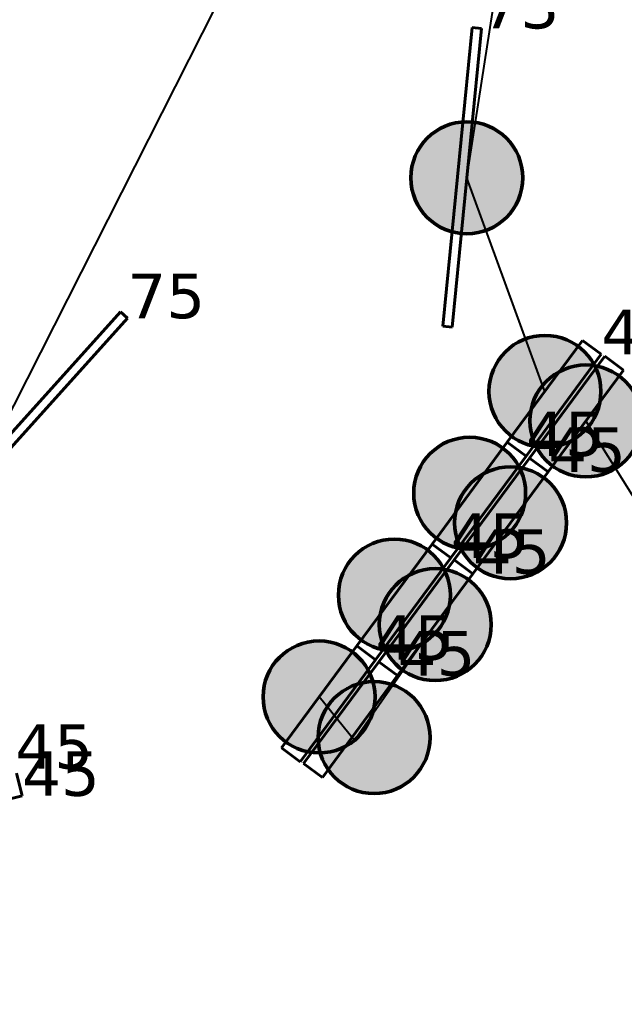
# Model space of a CAD drawing. Header units: millimetres. Extents: x -243740 to 150609, y -473655 to -165121.
# Drawn here: x 75607 to 78050, y -354076 to -350069 of the extents above; entities that cross this region are included whole.
import ezdxf

# ---------------------------------------------------------------- set-up
doc = ezdxf.new("R2010")
doc.units = ezdxf.units.MM
doc.layers.add('_Гр.ЩД-1C.10.4.I6.7', color=6, linetype='Continuous')
for name, color, linetype, lineweight in [('_освещение_dali', 3, 'Continuous', 50), ('DLX_LUM 17', 5, 'Continuous', 40), ('DLX_LUM 5', 5, 'Continuous', 40), ('DLX_LUM 6', 5, 'Continuous', 40)]:
    doc.layers.add(name, color=color, linetype=linetype, lineweight=lineweight)
doc.styles.add('TableTextStyle', font='')
doc.styles.get('TableTextStyle').set_extended_font_data('VERDANA.TTF')
doc.linetypes.add('Truba', pattern='A,3e-05,[4,MSH_7,S=1,R=0,X=0,Y=0],-3.022072', length=3.022102)

# ---------------------------------------------------------------- blocks, each defined once
blk = doc.blocks.new('A$Caabd1818')
at = {"layer": 'DLX_LUM 17'}
for points in [[(70628.1, 44699.8, 0), (72043.9, 46272.3, 0)], [(72043.9, 46272.3, 0), (70628.1, 44699.8, 0)], [(72043.9, 46272.3, 0), (70628.1, 44699.8, 0)], [(70628.1, 44699.8, 0), (72043.9, 46272.3, 0)], [(72043.9, 46272.3, 0), (72043.9, 46272.3, 0)], [(72043.9, 46272.3, 0), (72072.2, 46246.9, 0)], [(72072.2, 46246.9, 0), (72043.9, 46272.3, 0)], [(72043.9, 46272.3, 0), (72043.9, 46272.3, 0)], [(72072.2, 46246.9, 0), (72043.9, 46272.3, 0)], [(72043.9, 46272.3, 0), (72072.2, 46246.9, 0)], [(72072.2, 46246.9, 0), (70656.3, 44674.4, 0)], [(70656.3, 44674.4, 0), (72072.2, 46246.9, 0)], [(70656.3, 44674.4, 0), (72072.2, 46246.9, 0)], [(72072.2, 46246.9, 0), (70656.3, 44674.4, 0)], [(72072.2, 46246.9, 0), (72072.2, 46246.9, 0)], [(72072.2, 46246.9, 0), (72072.2, 46246.9, 0)]]:
    blk.add_polyline3d(points, dxfattribs=at)
at = {"layer": 'DLX_LUM 5'}
for points in [[(73607.9, 45745.2, 0), (73912.2, 46157, 0)], [(73912.2, 46157, 0), (73607.9, 45745.2, 0)], [(73912.2, 46157, 0), (73607.9, 45745.2, 0)], [(73607.9, 45745.2, 0), (73912.2, 46157, 0)], [(73912.2, 46157, 0), (73912.2, 46157, 0)], [(73912.2, 46157, 0), (73987.8, 46101.1, 0)], [(73987.8, 46101.1, 0), (73912.2, 46157, 0)], [(73912.2, 46157, 0), (73912.2, 46157, 0)], [(73987.8, 46101.1, 0), (73912.2, 46157, 0)], [(73912.2, 46157, 0), (73987.8, 46101.1, 0)], [(73987.8, 46101.1, 0), (73683.5, 45689.3, 0)], [(73683.5, 45689.3, 0), (73987.8, 46101.1, 0)], [(73683.5, 45689.3, 0), (73987.8, 46101.1, 0)], [(73987.8, 46101.1, 0), (73683.5, 45689.3, 0)], [(73697.6, 45681.6, 0), (74001.9, 46093.3, 0)], [(74001.9, 46093.3, 0), (73697.6, 45681.6, 0)], [(74001.9, 46093.3, 0), (73697.6, 45681.6, 0)], [(73697.6, 45681.6, 0), (74001.9, 46093.3, 0)], [(73987.8, 46101.1, 0), (73987.8, 46101.1, 0)], [(73987.8, 46101.1, 0), (73987.8, 46101.1, 0)], [(74001.9, 46093.3, 0), (74001.9, 46093.3, 0)], [(74001.9, 46093.3, 0), (74077.5, 46037.4, 0)], [(74077.5, 46037.4, 0), (74001.9, 46093.3, 0)], [(74001.9, 46093.3, 0), (74001.9, 46093.3, 0)], [(74077.5, 46037.4, 0), (74001.9, 46093.3, 0)], [(74001.9, 46093.3, 0), (74077.5, 46037.4, 0)], [(74077.5, 46037.4, 0), (73773.2, 45625.7, 0)], [(73773.2, 45625.7, 0), (74077.5, 46037.4, 0)], [(73773.2, 45625.7, 0), (74077.5, 46037.4, 0)], [(74077.5, 46037.4, 0), (73773.2, 45625.7, 0)], [(74077.5, 46037.4, 0), (74077.5, 46037.4, 0)], [(74077.5, 46037.4, 0), (74077.5, 46037.4, 0)], [(73303.5, 45333.5, 0), (73607.9, 45745.2, 0)], [(73607.9, 45745.2, 0), (73303.5, 45333.5, 0)], [(73607.9, 45745.2, 0), (73303.5, 45333.5, 0)], [(73303.5, 45333.5, 0), (73607.9, 45745.2, 0)], [(73607.9, 45745.2, 0), (73607.9, 45745.2, 0)], [(73683.5, 45689.3, 0), (73607.9, 45745.2, 0)], [(73607.9, 45745.2, 0), (73607.9, 45745.2, 0)], [(73607.9, 45745.2, 0), (73683.5, 45689.3, 0)], [(73607.9, 45745.2, 0), (73683.5, 45689.3, 0)], [(73683.5, 45689.3, 0), (73607.9, 45745.2, 0)], [(73607.9, 45745.2, 0), (73607.9, 45745.2, 0)], [(73607.9, 45745.2, 0), (73683.5, 45689.4, 0)], [(73683.5, 45689.4, 0), (73607.9, 45745.2, 0)], [(73607.9, 45745.2, 0), (73607.9, 45745.2, 0)], [(73683.5, 45689.4, 0), (73607.9, 45745.2, 0)], [(73607.9, 45745.2, 0), (73683.5, 45689.4, 0)], [(73683.5, 45689.4, 0), (73379.1, 45277.6, 0)], [(73379.1, 45277.6, 0), (73683.5, 45689.4, 0)], [(73379.1, 45277.6, 0), (73683.5, 45689.4, 0)], [(73683.5, 45689.4, 0), (73379.1, 45277.6, 0)], [(73683.5, 45689.4, 0), (73683.5, 45689.4, 0)], [(73683.5, 45689.4, 0), (73683.5, 45689.4, 0)], [(73683.5, 45689.3, 0), (73683.5, 45689.3, 0)], [(73683.5, 45689.3, 0), (73683.5, 45689.3, 0)], [(73393.3, 45269.8, 0), (73697.6, 45681.6, 0)], [(73697.6, 45681.6, 0), (73393.3, 45269.8, 0)], [(73697.6, 45681.6, 0), (73393.3, 45269.8, 0)], [(73393.3, 45269.8, 0), (73697.6, 45681.6, 0)], [(73697.6, 45681.6, 0), (73697.6, 45681.6, 0)], [(73773.2, 45625.7, 0), (73697.6, 45681.6, 0)], [(73697.6, 45681.6, 0), (73697.6, 45681.6, 0)], [(73697.6, 45681.6, 0), (73773.2, 45625.7, 0)], [(73697.6, 45681.6, 0), (73773.2, 45625.7, 0)], [(73773.2, 45625.7, 0), (73697.6, 45681.6, 0)], [(73697.6, 45681.6, 0), (73697.6, 45681.6, 0)], [(73697.6, 45681.6, 0), (73773.2, 45625.7, 0)], [(73773.2, 45625.7, 0), (73697.6, 45681.6, 0)], [(73697.6, 45681.6, 0), (73697.6, 45681.6, 0)], [(73773.2, 45625.7, 0), (73697.6, 45681.6, 0)], [(73697.6, 45681.6, 0), (73773.2, 45625.7, 0)], [(73773.2, 45625.7, 0), (73468.8, 45213.9, 0)], [(73468.8, 45213.9, 0), (73773.2, 45625.7, 0)], [(73468.8, 45213.9, 0), (73773.2, 45625.7, 0)], [(73773.2, 45625.7, 0), (73468.8, 45213.9, 0)], [(73773.2, 45625.7, 0), (73773.2, 45625.7, 0)], [(73773.2, 45625.7, 0), (73773.2, 45625.7, 0)], [(73773.2, 45625.7, 0), (73773.2, 45625.7, 0)], [(73773.2, 45625.7, 0), (73773.2, 45625.7, 0)], [(72999.2, 44921.8, 0), (73303.6, 45333.5, 0)], [(73303.6, 45333.5, 0), (72999.2, 44921.8, 0)], [(73303.6, 45333.5, 0), (72999.2, 44921.8, 0)], [(72999.2, 44921.8, 0), (73303.6, 45333.5, 0)], [(73303.5, 45333.5, 0), (73303.5, 45333.5, 0)], [(73379.1, 45277.6, 0), (73303.5, 45333.5, 0)], [(73303.5, 45333.5, 0), (73303.5, 45333.5, 0)], [(73303.5, 45333.5, 0), (73379.1, 45277.6, 0)], [(73303.5, 45333.5, 0), (73379.1, 45277.6, 0)], [(73379.1, 45277.6, 0), (73303.5, 45333.5, 0)], [(73303.6, 45333.5, 0), (73303.6, 45333.5, 0)], [(73303.6, 45333.5, 0), (73379.1, 45277.6, 0)], [(73379.1, 45277.6, 0), (73303.6, 45333.5, 0)], [(73303.6, 45333.5, 0), (73303.6, 45333.5, 0)], [(73379.1, 45277.6, 0), (73303.6, 45333.5, 0)], [(73303.6, 45333.5, 0), (73379.1, 45277.6, 0)], [(73379.1, 45277.6, 0), (73074.8, 44865.9, 0)], [(73074.8, 44865.9, 0), (73379.1, 45277.6, 0)], [(73074.8, 44865.9, 0), (73379.1, 45277.6, 0)], [(73379.1, 45277.6, 0), (73074.8, 44865.9, 0)], [(73088.9, 44858.1, 0), (73393.3, 45269.8, 0)], [(73393.3, 45269.8, 0), (73088.9, 44858.1, 0)], [(73393.3, 45269.8, 0), (73088.9, 44858.1, 0)], [(73088.9, 44858.1, 0), (73393.3, 45269.8, 0)], [(73379.1, 45277.6, 0), (73379.1, 45277.6, 0)], [(73379.1, 45277.6, 0), (73379.1, 45277.6, 0)], [(73379.1, 45277.6, 0), (73379.1, 45277.6, 0)], [(73379.1, 45277.6, 0), (73379.1, 45277.6, 0)], [(73393.3, 45269.8, 0), (73393.3, 45269.8, 0)], [(73468.8, 45213.9, 0), (73393.3, 45269.8, 0)], [(73393.3, 45269.8, 0), (73393.3, 45269.8, 0)], [(73393.3, 45269.8, 0), (73468.8, 45213.9, 0)], [(73393.3, 45269.8, 0), (73468.8, 45213.9, 0)], [(73468.8, 45213.9, 0), (73393.3, 45269.8, 0)], [(73393.3, 45269.8, 0), (73393.3, 45269.8, 0)], [(73393.3, 45269.8, 0), (73468.9, 45214, 0)], [(73468.9, 45214, 0), (73393.3, 45269.8, 0)], [(73393.3, 45269.8, 0), (73393.3, 45269.8, 0)], [(73468.9, 45214, 0), (73393.3, 45269.8, 0)], [(73393.3, 45269.8, 0), (73468.9, 45214, 0)], [(73468.9, 45214, 0), (73164.5, 44802.2, 0)], [(73164.5, 44802.2, 0), (73468.9, 45214, 0)], [(73164.5, 44802.2, 0), (73468.9, 45214, 0)], [(73468.9, 45214, 0), (73164.5, 44802.2, 0)], [(73468.8, 45213.9, 0), (73468.8, 45213.9, 0)], [(73468.8, 45213.9, 0), (73468.8, 45213.9, 0)], [(73468.9, 45214, 0), (73468.9, 45214, 0)], [(73468.9, 45214, 0), (73468.9, 45214, 0)], [(72694.9, 44510, 0), (72999.2, 44921.8, 0)], [(72999.2, 44921.8, 0), (72694.9, 44510, 0)], [(72999.2, 44921.8, 0), (72694.9, 44510, 0)], [(72694.9, 44510, 0), (72999.2, 44921.8, 0)], [(72999.2, 44921.8, 0), (72999.2, 44921.8, 0)], [(73074.8, 44865.9, 0), (72999.2, 44921.8, 0)], [(72999.2, 44921.8, 0), (72999.2, 44921.8, 0)], [(72999.2, 44921.8, 0), (73074.8, 44865.9, 0)], [(72999.2, 44921.8, 0), (73074.8, 44865.9, 0)], [(73074.8, 44865.9, 0), (72999.2, 44921.8, 0)], [(72999.2, 44921.8, 0), (72999.2, 44921.8, 0)], [(72999.2, 44921.8, 0), (73074.8, 44865.9, 0)], [(73074.8, 44865.9, 0), (72999.2, 44921.8, 0)], [(72999.2, 44921.8, 0), (72999.2, 44921.8, 0)], [(73074.8, 44865.9, 0), (72999.2, 44921.8, 0)], [(72999.2, 44921.8, 0), (73074.8, 44865.9, 0)], [(73074.8, 44865.9, 0), (72770.5, 44454.1, 0)], [(72770.5, 44454.1, 0), (73074.8, 44865.9, 0)], [(72770.5, 44454.1, 0), (73074.8, 44865.9, 0)], [(73074.8, 44865.9, 0), (72770.5, 44454.1, 0)], [(72784.6, 44446.4, 0), (73088.9, 44858.1, 0)], [(73088.9, 44858.1, 0), (72784.6, 44446.4, 0)], [(73088.9, 44858.1, 0), (72784.6, 44446.4, 0)], [(72784.6, 44446.4, 0), (73088.9, 44858.1, 0)], [(73074.8, 44865.9, 0), (73074.8, 44865.9, 0)], [(73074.8, 44865.9, 0), (73074.8, 44865.9, 0)], [(73074.8, 44865.9, 0), (73074.8, 44865.9, 0)], [(73074.8, 44865.9, 0), (73074.8, 44865.9, 0)], [(73088.9, 44858.1, 0), (73088.9, 44858.1, 0)], [(73164.5, 44802.2, 0), (73088.9, 44858.1, 0)], [(73088.9, 44858.1, 0), (73088.9, 44858.1, 0)], [(73088.9, 44858.1, 0), (73164.5, 44802.2, 0)], [(73088.9, 44858.1, 0), (73164.5, 44802.2, 0)], [(73164.5, 44802.2, 0), (73088.9, 44858.1, 0)], [(73088.9, 44858.1, 0), (73088.9, 44858.1, 0)], [(73088.9, 44858.1, 0), (73164.5, 44802.2, 0)], [(73164.5, 44802.2, 0), (73088.9, 44858.1, 0)], [(73088.9, 44858.1, 0), (73088.9, 44858.1, 0)], [(73164.5, 44802.2, 0), (73088.9, 44858.1, 0)], [(73088.9, 44858.1, 0), (73164.5, 44802.2, 0)], [(73164.5, 44802.2, 0), (72860.2, 44390.5, 0)], [(72860.2, 44390.5, 0), (73164.5, 44802.2, 0)], [(72860.2, 44390.5, 0), (73164.5, 44802.2, 0)], [(73164.5, 44802.2, 0), (72860.2, 44390.5, 0)], [(73164.5, 44802.2, 0), (73164.5, 44802.2, 0)], [(73164.5, 44802.2, 0), (73164.5, 44802.2, 0)], [(73164.5, 44802.2, 0), (73164.5, 44802.2, 0)], [(73164.5, 44802.2, 0), (73164.5, 44802.2, 0)], [(72694.9, 44510, 0), (72694.9, 44510, 0)], [(72770.5, 44454.1, 0), (72694.9, 44510, 0)], [(72694.9, 44510, 0), (72694.9, 44510, 0)], [(72694.9, 44510, 0), (72770.5, 44454.1, 0)], [(72694.9, 44510, 0), (72770.5, 44454.1, 0)], [(72770.5, 44454.1, 0), (72694.9, 44510, 0)], [(72770.5, 44454.1, 0), (72770.5, 44454.1, 0)], [(72770.5, 44454.1, 0), (72770.5, 44454.1, 0)], [(72784.6, 44446.4, 0), (72784.6, 44446.4, 0)], [(72860.2, 44390.5, 0), (72784.6, 44446.4, 0)], [(72784.6, 44446.4, 0), (72784.6, 44446.4, 0)], [(72784.6, 44446.4, 0), (72860.2, 44390.5, 0)], [(72784.6, 44446.4, 0), (72860.2, 44390.5, 0)], [(72860.2, 44390.5, 0), (72784.6, 44446.4, 0)], [(71623.6, 44407.2, 0), (71646.6, 44316.1, 0)], [(71646.6, 44316.1, 0), (71623.6, 44407.2, 0)], [(71646.6, 44316.1, 0), (71623.6, 44407.2, 0)], [(71623.6, 44407.2, 0), (71646.6, 44316.1, 0)], [(72860.2, 44390.5, 0), (72860.2, 44390.5, 0)], [(72860.2, 44390.5, 0), (72860.2, 44390.5, 0)], [(71646.6, 44316.1, 0), (71150.2, 44190.7, 0)], [(71150.2, 44190.7, 0), (71646.6, 44316.1, 0)], [(71150.2, 44190.7, 0), (71646.6, 44316.1, 0)], [(71646.6, 44316.1, 0), (71150.2, 44190.7, 0)], [(71646.6, 44316.1, 0), (71646.6, 44316.1, 0)], [(71646.6, 44316.1, 0), (71646.6, 44316.1, 0)]]:
    blk.add_polyline3d(points, dxfattribs=at)
at = {"layer": 'DLX_LUM 6'}
for points in [[(73346.7, 46214.2, 0), (73466.2, 47422.3, 0)], [(73466.2, 47422.3, 0), (73346.7, 46214.2, 0)], [(73466.2, 47422.3, 0), (73346.7, 46214.2, 0)], [(73346.7, 46214.2, 0), (73466.2, 47422.3, 0)], [(73504, 47418.6, 0), (73384.5, 46210.5, 0)], [(73384.5, 46210.5, 0), (73504, 47418.6, 0)], [(73384.5, 46210.5, 0), (73504, 47418.6, 0)], [(73504, 47418.6, 0), (73384.5, 46210.5, 0)], [(73466.2, 47422.3, 0), (73466.2, 47422.3, 0)], [(73466.2, 47422.3, 0), (73504, 47418.6, 0)], [(73504, 47418.6, 0), (73466.2, 47422.3, 0)], [(73466.2, 47422.3, 0), (73466.2, 47422.3, 0)], [(73504, 47418.6, 0), (73466.2, 47422.3, 0)], [(73466.2, 47422.3, 0), (73504, 47418.6, 0)], [(73504, 47418.6, 0), (73504, 47418.6, 0)], [(73504, 47418.6, 0), (73504, 47418.6, 0)], [(73346.7, 46214.2, 0), (73346.7, 46214.2, 0)], [(73384.5, 46210.5, 0), (73346.7, 46214.2, 0)], [(73346.7, 46214.2, 0), (73346.7, 46214.2, 0)], [(73346.7, 46214.2, 0), (73384.5, 46210.5, 0)], [(73346.7, 46214.2, 0), (73384.5, 46210.5, 0)], [(73384.5, 46210.5, 0), (73346.7, 46214.2, 0)], [(73384.5, 46210.5, 0), (73384.5, 46210.5, 0)], [(73384.5, 46210.5, 0), (73384.5, 46210.5, 0)]]:
    blk.add_polyline3d(points, dxfattribs=at)
blk = doc.blocks.new('A$Cab2378fa')
at = {"lineweight": 25, "true_color": 0xfff5f5}
h = blk.add_hatch(color=7, dxfattribs=at)
h.dxf.hatch_style = 1
h.paths.add_polyline_path([(0, 0), (-141.6, -170.3, 0.174923), (3, -222.4, 0.197808), (162.3, -156.8)])
h.paths.add_polyline_path([(-163.2, 157.6), (0, 0), (147.8, 177.8, 0.175398), (3, 230.2, 0.209014)])
at = {"lineweight": 25}
h = blk.add_hatch(color=0, dxfattribs=at)
h.paths.add_polyline_path([(162.3, -156.8, 0.442338), (147.8, 177.8), (0, 0)])
h.paths.add_polyline_path([(-141.6, -170.3), (0, 0), (-163.2, 157.6, 0.430096)])
blk.add_circle((3, 3.9), 226.3)

msp = doc.modelspace()

# ---------------------------------------------------------------- linework, layer by layer
at = {"layer": '_Гр.ЩД-1C.10.4.I6.7', "ltscale": 100}
msp.add_lwpolyline([(79018.2, -353485.1), (77895.1, -351690.2), (77590.7, -352102), (77286.4, -352513.7), (76959.6, -352981.4), (76816.7, -352805.9), (77121.1, -352394.1), (77425.4, -351982.4), (77729.7, -351570.7), (77413.9, -350707.2), (77660.9, -349116.7), (77269.5, -348292.1), (75363, -352057.8), (71692.3, -352511.4), (71326, -352683.1), (70896.2, -351143), (70262, -348889.9)], dxfattribs=at)

# ---------------------------------------------------------------- block references
at = {"layer": '_освещение_dali', "color": 5, "ltscale": 100}
for p in [(77410.9, -350711.1), (77726.8, -351574.6), (77892.1, -351694.1), (77422.4, -351986.3), (77587.7, -352105.9), (77118.1, -352398.1), (77283.4, -352517.6), (76813.7, -352809.8), (77036.1, -352974.1)]:
    msp.add_blockref('A$Cab2378fa', p, dxfattribs=at)
at = {"layer": 'Defpoints', "linetype": 'Truba', "ltscale": 100}
msp.add_blockref('A$Caabd1818', (3969.7, -397521.8), dxfattribs=at)

# ---------------------------------------------------------------- texts
at = {"layer": '_освещение_dali', "color": 73, "true_color": 0x8cd86b, "style": 'TableTextStyle'}
for s, p in [('73', (77473.6, -350103.2)), ('75', (76041.9, -351274.9)), ('45', (77957.5, -351420.7)), ('45', (77653.1, -351832.4)), ('45', (77742.9, -351896.1)), ('45', (77348.8, -352244.2)), ('45', (77438.5, -352307.8)), ('45', (77044.5, -352655.9)), ('45', (77134.2, -352719.6))]:
    msp.add_text(s, height=180, dxfattribs=at).set_placement(p)
at = {"layer": '_освещение_dali', "color": 63, "true_color": 0xbedb69, "style": 'TableTextStyle'}
for p in [(75588.8, -353096.1), (75616.3, -353205.7)]:
    msp.add_text('45', height=180, dxfattribs=at).set_placement(p)

doc.saveas('drawing.dxf')
